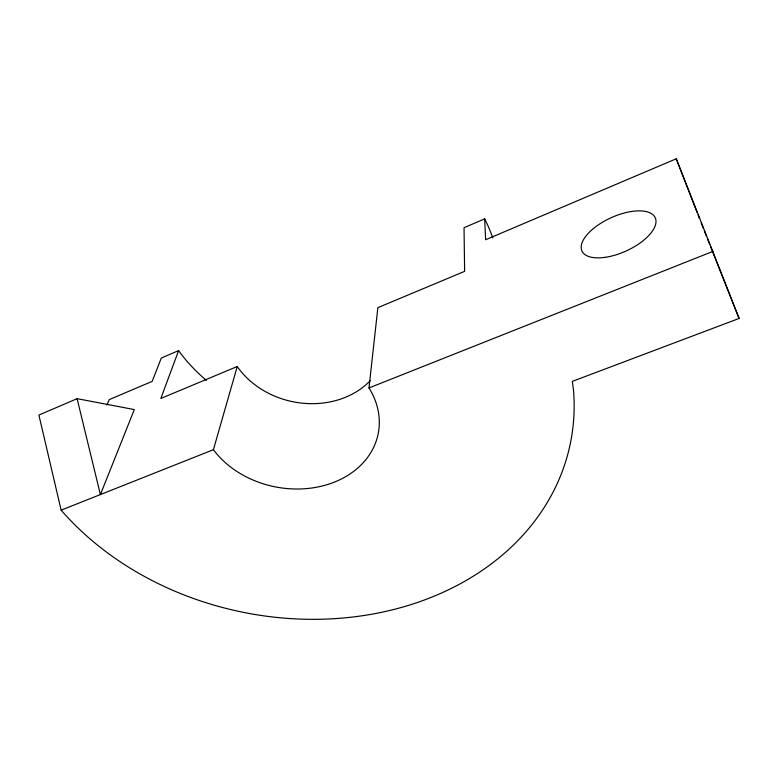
<?xml version="1.0" encoding="UTF-8"?>
<svg xmlns="http://www.w3.org/2000/svg" width="778" height="778" viewBox="0 0 778 778"><rect width="100%" height="100%" fill="white"/><g stroke="black" fill="none" stroke-linecap="round" stroke-linejoin="round"><path stroke-width="1.17" d="M77.1 398.667L100.391 494.575L134.312 409.578L77.1 398.667L38.9 415.063L61.131 510.154L213.405 449.703A90.491 72.062 10.9 0 0 334.365 482.127A90.491 72.062 10.9 0 0 368.986 387.94L377.865 307.65L464.622 271.347L464.038 227.721L484.655 218.851A187.07 161.581 13.4 0 1 492.775 237.893M213.405 449.703L237.251 366.496A81.389 68.182 12.2 0 0 370.182 380.734M206.374 380.364A165.024 142.413 13.4 0 1 178.619 350.596L160.842 398.472L237.251 366.496M106.926 405.017L109.299 399.581L152.187 381.366L161.289 358.065L178.619 350.596M61.131 510.154A287.15 230.696 11.3 0 0 388.416 610.788A287.15 230.696 11.3 0 0 573.512 390.313L572.336 381.366L739.1 318.445L676.257 158.79L485.637 239.741L484.655 218.851M368.986 387.94L713.066 251.343M701.182 222.897L703.419 228.518M704.304 230.765L706.541 236.386M707.426 238.642L709.662 244.253M710.557 246.509L739.1 318.445M676.257 158.79L697.224 212.783M698.099 215.029L699.412 218.404M605.021 257.353A40.242 18.254 -24.4 0 0 655.562 218.579A40.242 18.254 -24.4 0 0 595.189 227.137A40.242 18.254 -24.4 0 0 605.021 257.353"/></g></svg>
